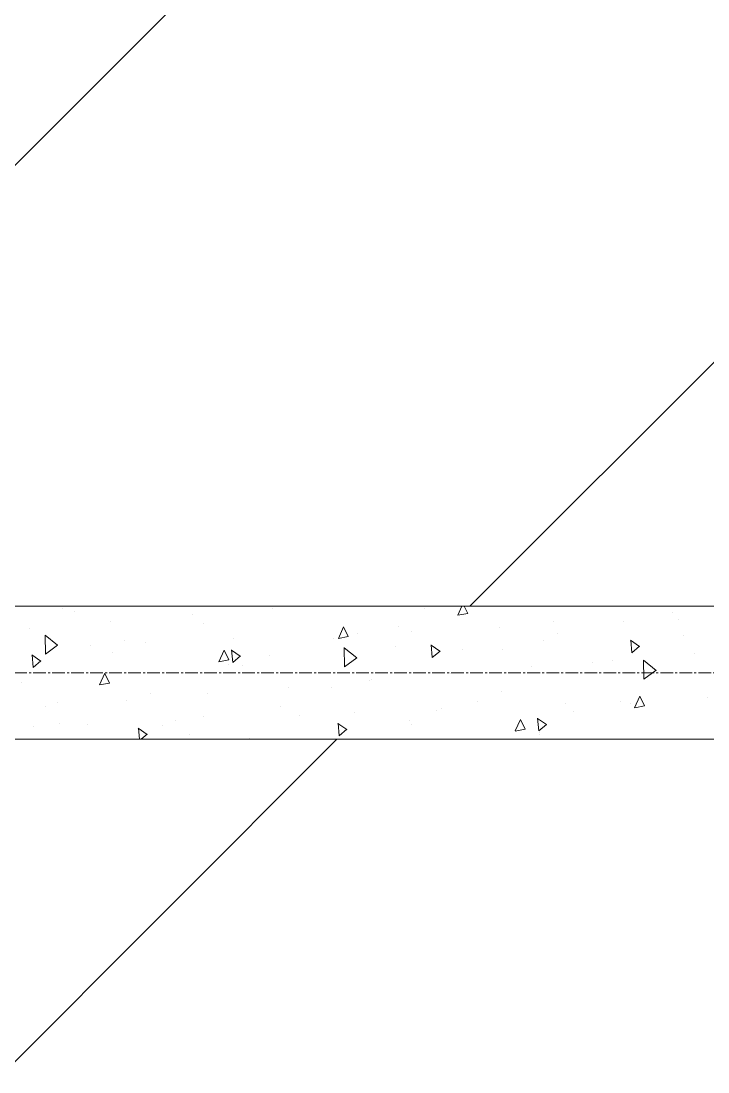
# Model space of a CAD drawing. Header units: millimetres. Extents: x 538266 to 1167394, y 114608 to 637157.
# Drawn here: x 829752 to 830785, y 176413 to 177993 of the extents above; entities that cross this region are included whole.
import ezdxf
from ezdxf.enums import TextEntityAlignment as Align

# ---------------------------------------------------------------- set-up
doc = ezdxf.new("R2010")
doc.units = ezdxf.units.MM
doc.linetypes.add('CENTER2', pattern=[28.575, 19.05, -3.175, 3.175, -3.175])
doc.layers.get('Defpoints').update_dxf_attribs({"color": 140})
doc.layers.add('АР_Стены ПЕНОблок', color=52, linetype='Continuous', lineweight=20)
doc.layers.add('АР_Штриховка', color=8, linetype='Continuous', lineweight=0)
doc.layers.add('РД_Оси_100', color=7, linetype='Continuous', lineweight=0, true_color=0x525252)
doc.layers.add('ФВ-5', color=7, linetype='Continuous')
doc.styles.add('style1', font='ARIALN.TTF')

# ---------------------------------------------------------------- blocks, each defined once
blk = doc.blocks.new('2_этаж')
at = {"layer": 'АР_Стены ПЕНОблок', "color": 18, "linetype": 'Continuous', "lineweight": 20, "true_color": 0x000000}
for p, q in [((680563.6, 177113.2), (672973.6, 177113.2)), ((672973.6, 176913.2), (680563.6, 176913.2))]:
    blk.add_line(p, q, dxfattribs=at)
at = {"layer": 'АР_Штриховка', "color": 18, "linetype": 'Continuous', "lineweight": 0, "true_color": 0x000000}
for p, q in [((674044.1, 177099.6), (674050.2, 177113.2)), ((674059.1, 177102.4), (674053.7, 177113.2)), ((673449.3, 177109.9), (673449.3, 177109.9)), ((673467.4, 177105.6), (673467.4, 177105.6)), ((673644.6, 177100), (673644.6, 177100)), ((673766.3, 177109.8), (673766.3, 177109.8)), ((673994.1, 177109.5), (673994.1, 177109.5)), ((674044.1, 177099.5), (674059.1, 177102.4)), ((674367.1, 177104.4), (674367.1, 177104.4)), ((673522.5, 177089.8), (673522.5, 177089.8)), ((673662.2, 177086.5), (673662.2, 177086.5)), ((673864.6, 177064.7), (673872.3, 177082.1)), ((673879.6, 177067.5), (673872.4, 177082)), ((673954.9, 177082.7), (673954.9, 177082.7)), ((674106.6, 177081.5), (674106.6, 177081.5)), ((674188.8, 177090.4), (674188.8, 177090.4)), ((674293.1, 177089.7), (674293.1, 177089.7)), ((674375.6, 177093.3), (674375.6, 177093.3)), ((673400.8, 177080), (673400.8, 177080)), ((673424.1, 177041.2), (673423.5, 177069.8)), ((673442.5, 177054.7), (673423.5, 177069.7)), ((673856.6, 177064.8), (673856.6, 177064.8)), ((673864.6, 177064.6), (673879.6, 177067.5)), ((673892.7, 177072.2), (673892.7, 177072.2)), ((673975.2, 177075.8), (673975.2, 177075.8)), ((674194.8, 177072.9), (674194.8, 177072.9)), ((674383.3, 177068.7), (674383.3, 177068.7)), ((673424, 177041.3), (673442.5, 177054.8)), ((673492.3, 177054.7), (673492.3, 177054.7)), ((673542.8, 177061), (673542.8, 177061)), ((673574.7, 177058.3), (673574.7, 177058.3)), ((673706.2, 177064), (673706.2, 177064)), ((673874, 177022.3), (673873.4, 177050.9)), ((673892.4, 177035.7), (673873.4, 177050.8)), ((673951, 177052.9), (673951, 177052.9)), ((674017.3, 177045.5), (674004, 177054.7)), ((674005.8, 177036), (674004.2, 177054.9)), ((674173.7, 177061.5), (674173.7, 177061.5)), ((674317.5, 177052.8), (674304.1, 177062)), ((674306, 177043.3), (674304.3, 177062.3)), ((674306, 177043.3), (674317.6, 177053.1)), ((673417.1, 177030.7), (673403.8, 177039.9)), ((673405.6, 177021.2), (673404, 177040.2)), ((673525, 177043.6), (673525, 177043.6)), ((673685, 177029.8), (673692.8, 177047.2)), ((673700.1, 177032.6), (673692.8, 177047.1)), ((673717.2, 177038.1), (673703.9, 177047.3)), ((673705.7, 177028.6), (673704.1, 177047.6)), ((673705.7, 177028.6), (673717.4, 177038.4)), ((673707.2, 177032.8), (673707.2, 177032.8)), ((673761.5, 177039.8), (673761.5, 177039.8)), ((673873.9, 177022.3), (673892.4, 177035.8)), ((674005.9, 177035.9), (674017.5, 177045.7)), ((674051.7, 177047.6), (674051.7, 177047.6)), ((674111.7, 177047.7), (674111.7, 177047.7)), ((674399.5, 177042.1), (674399.5, 177042.1)), ((673405.6, 177021.2), (673417.3, 177031)), ((673685.1, 177029.7), (673700.1, 177032.6)), ((673699.5, 177026), (673699.5, 177026)), ((673719.8, 177024.5), (673719.8, 177024.5)), ((674155.7, 177022), (674155.7, 177022)), ((674246.4, 177028.5), (674246.4, 177028.5)), ((674277.4, 177031.8), (674277.4, 177031.8)), ((674323.9, 177003.4), (674323.3, 177031.9)), ((674342.3, 177016.8), (674323.3, 177031.9)), ((674323.8, 177003.4), (674342.3, 177016.9)), ((673463.4, 177012.8), (673463.4, 177012.8)), ((673505.5, 176994.9), (673513.3, 177012.3)), ((673520.5, 176997.7), (673513.3, 177012.2)), ((673911.9, 177002), (673911.9, 177002)), ((673914.2, 177002.8), (673914.2, 177002.8)), ((674033.6, 177011.8), (674033.6, 177011.8)), ((674267.2, 177012.5), (674267.2, 177012.5)), ((673387.6, 176998.8), (673387.6, 176998.8)), ((673505.6, 176994.8), (673520.5, 176997.7)), ((673789.9, 176991.7), (673789.9, 176991.7)), ((673855, 176990.8), (673855, 176990.8)), ((674109.3, 176985.6), (674109.3, 176985.6)), ((673546.1, 176971.7), (673546.1, 176971.7)), ((673582.6, 176981.6), (673582.6, 176981.6)), ((673668.2, 176981.9), (673668.2, 176981.9)), ((674073.7, 176969.7), (674073.7, 176969.7)), ((674288.8, 176970.5), (674288.8, 176970.5)), ((674310.1, 176960.6), (674317.9, 176978)), ((674325.2, 176963.3), (674317.9, 176977.8)), ((674420.3, 176976.3), (674420.3, 176976.3)), ((673424.4, 176961.9), (673424.4, 176961.9)), ((673442.9, 176969.1), (673442.9, 176969.1)), ((673777.4, 176962.5), (673777.4, 176962.5)), ((674011.7, 176955.9), (674011.7, 176955.9)), ((674019.9, 176958.8), (674019.9, 176958.8)), ((674206.4, 176966.9), (674206.4, 176966.9)), ((674218.4, 176954.8), (674218.4, 176954.8)), ((674304, 176966.5), (674304, 176966.5)), ((674310.2, 176960.4), (674325.2, 176963.3)), ((673619.4, 176941.3), (673619.4, 176941.3)), ((673661.6, 176948), (673661.6, 176948)), ((673805.9, 176949.4), (673805.9, 176949.4)), ((673888.4, 176953), (673888.4, 176953)), ((673971.8, 176940.8), (673971.8, 176940.8)), ((674130.6, 176925.7), (674138.4, 176943.1)), ((674145.6, 176928.4), (674138.4, 176942.9)), ((674177.4, 176935.3), (674164, 176944.5)), ((674165.9, 176925.8), (674164.2, 176944.8)), ((673405.5, 176932), (673405.5, 176932)), ((673445.2, 176936.8), (673445.2, 176936.8)), ((673488, 176935.6), (673488, 176935.6)), ((673577.1, 176920.5), (673563.8, 176929.7)), ((673565.4, 176913.2), (673564, 176930)), ((673599.6, 176934.2), (673599.6, 176934.2)), ((673877.2, 176927.9), (673863.9, 176937.1)), ((673865.8, 176918.4), (673864.1, 176937.4)), ((673865.8, 176918.4), (673877.4, 176928.2)), ((673974.6, 176934.8), (673974.6, 176934.8)), ((674130.7, 176925.5), (674145.6, 176928.4)), ((674165.9, 176925.8), (674177.5, 176935.6)), ((674166.9, 176923.6), (674166.9, 176923.6)), ((673568.3, 176913.2), (673577.3, 176920.8)), ((673640.2, 176919.6), (673640.2, 176919.6)), ((673730.8, 176914.7), (673730.8, 176914.7)), ((674167.2, 176920.7), (674167.2, 176920.7)), ((674301, 176913.7), (674301, 176913.7))]:
    blk.add_line(p, q, dxfattribs=at)
at = {"layer": 'Defpoints', "color": 18, "true_color": 0x000000, "style": 'style1'}
for p in [(677970.6, 219836.4), (678101.2, 211681.4)]:
    blk.add_attdef('АР-ПОМЕЩЕНИЕ:НАИМЕНОВАНИЕ', text='', height=100, dxfattribs=at).set_placement(p, align=Align.MIDDLE)
blk = doc.blocks.new('СОШ_2200_АР_ОСИ_М100_28.05.24')
at = {"layer": 'РД_Оси_100', "color": 251, "linetype": 'CENTER2', "true_color": 0x636466}
blk.add_line((29555, 54600), (-5954.958, 54600), dxfattribs=at)

msp = doc.modelspace()

# ---------------------------------------------------------------- hatches: boundary and pattern name
at = {"layer": 'ФВ-5'}
h = msp.add_hatch(dxfattribs=at)
h.set_pattern_fill('ANSI31', color=3, scale=300)
h.paths.add_polyline_path([(836927.8, 185313.2), (836927.8, 185314.2), (836927.8, 185768.2), (836707.8, 185768.2), (836707.8, 186188.2), (829357.8, 186188.2), (829357.8, 185313.2), (829356.5, 182013.2), (829357.8, 182013.2), (829357.8, 181113.2), (829357.4, 180053.9, -0.256444), (829457.6, 179871.3, -0.284268), (829337.8, 179677.8), (829337.8, 179248.7, -0.284268), (829457.6, 179055.2, -0.284268), (829337.8, 178861.6), (829337.8, 177964.9, -0.284268), (829457.6, 177771.3, -0.255743), (829357.8, 177589.1), (829357.8, 177113.2), (832809.7, 177113.2, -0.594367), (833189.8, 177113.2), (834927.8, 177113.2), (834927.8, 177413.2), (835827.8, 177413.2), (835827.8, 177113.2), (835907.8, 177113.2), (835907.8, 177533.2), (836927.8, 177533.2), (836927.8, 177613.2), (836927.8, 181113.2), (836927.8, 182013.2), (836927.8, 182187.1, -0.260437), (836824.9, 182371.3, -0.260437), (836927.8, 182555.6)])
h.paths.add_polyline_path([(832635.7, 182246.9), (832085.7, 182246.9, -1), (832085.7, 182846.9), (832635.7, 182846.9, -1)], flags=16)
h.paths.add_polyline_path([(831759.1, 177835.7), (832772.3, 177835.7), (832772.3, 178295.2), (831759.1, 178295.2)], flags=24)
h.paths.add_polyline_path([(831489.4, 178262.2), (833042, 178262.2), (833042, 178459.8), (831489.4, 178459.8)], flags=24)
h.paths.add_polyline_path([(831574.9, 181966.7), (833127.6, 181966.7), (833127.6, 182164.3), (831574.9, 182164.3)], flags=24)
h.paths.add_polyline_path([(831769.6, 182278.8), (832951.7, 182278.8), (832951.7, 182814.9), (831769.6, 182814.9)], flags=24)
h.paths.add_polyline_path([(836449.7, 185729.8), (836739.4, 185729.8), (836739.4, 185955.3), (836449.7, 185955.3)], flags=24)
h = msp.add_hatch(dxfattribs=at)
h.set_pattern_fill('ANSI31', color=3, scale=300)
h.paths.add_polyline_path([(849237.8, 163561), (849237.8, 164465.5, -0.27475), (849124.9, 164655.5, -0.245742), (849217.8, 164833.2), (849217.8, 165213.2), (845769.5, 165213.2, -0.618518), (845382.3, 165213.2), (843647.8, 165213.2), (843647.8, 164913.2), (842747.8, 164913.2), (842747.8, 165213.2), (842667.8, 165213.2), (842667.8, 164793.2), (841647.8, 164793.2), (841647.8, 164713.2), (841647.8, 161813.2), (841647.8, 161313.2), (841647.8, 160413.2), (841647.8, 158613.2), (841647.8, 158389.4, -0.260437), (841750.8, 158205.2, -0.260437), (841647.8, 158020.9), (841647.8, 157055.6, -0.260437), (841750.8, 156871.3, -0.260437), (841647.8, 156687.1), (841647.8, 156333.2), (842017.8, 156333.2), (842017.8, 156113.2), (849237.8, 156113.2), (849237.8, 156880.9, -0.27475), (849124.9, 157071, -0.27475), (849237.8, 157261), (849237.8, 160413.2), (849217.8, 160413.2), (849217.8, 161313.2), (849218.5, 162377, -0.246803), (849124.9, 162555.2, -0.27475), (849237.8, 162745.2), (849237.8, 163180.9, -0.27475), (849124.9, 163371, -0.27475)])
h.paths.add_polyline_path([(845558.6, 161396), (845008.6, 161396, -1), (845008.6, 161996), (845558.6, 161996, -1)], flags=16)
h.paths.add_polyline_path([(842291.6, 157558.9, -1), (841691.6, 157558.9, -1)], flags=16)
h.paths.add_polyline_path([(849124.9, 171855.5, -0.27475), (849237.8, 172045.6), (849237.8, 172480.9, -0.27475), (849124.9, 172671, -0.27475), (849237.8, 172861), (849237.8, 173765.5, -0.27475), (849124.9, 173955.5, -0.27475), (849237.8, 174145.6), (849237.8, 174163.2), (849217.8, 174163.2), (849217.8, 174513.2), (844057.8, 174513.2), (844057.8, 174513.2), (844057.8, 174213.2), (843157.8, 174213.2), (843157.8, 174513.2), (843077.8, 174513.2), (843077.8, 174093.2), (842057.8, 174093.2), (842057.8, 173373.2), (842057.8, 172433.2), (841647.8, 172433.2), (841647.8, 172363.2), (841647.8, 170613.2), (841647.8, 169713.2), (841647.8, 169339.4, -0.260437), (841750.8, 169155.2, -0.260437), (841647.8, 168970.9), (841670.8, 167335.5, -1), (842270.8, 167335.5, -1), (841670.8, 167335.5), (841650.7, 166353.8, -0.256246), (841750.8, 166171.3, -0.105217), (841732, 166083.2), (841867.8, 166083.2), (841867.8, 165413.2), (845385.9, 165413.2, -0.594367), (845765.9, 165413.2), (849217.8, 165413.2), (849217.8, 165913.2), (849218.1, 166193.1, -0.246072), (849124.9, 166371, -0.27475), (849237.8, 166561), (849237.8, 169713.2), (849213.5, 169713.2), (849217.8, 169717.5), (849217.8, 170613.2), (849218.9, 171677.1, -0.247282)])
h.paths.add_polyline_path([(845615.6, 168700.6), (845065.6, 168700.6, -1), (845065.6, 169300.6), (845615.6, 169300.6, -1)], flags=16)
h.paths.add_polyline_path([(836927.8, 171813.2), (836927.8, 172713.2), (836927.8, 172987.1, -0.260437), (836824.9, 173171.3, -0.260437), (836927.8, 173355.6), (836927.8, 175970.9, -0.260437), (836824.9, 176155.2, -0.260437), (836927.8, 176339.4), (836927.8, 176413.2), (836927.8, 176913.2), (833193.3, 176913.2, -0.618518), (832806.2, 176913.2), (829360.5, 176913.2), (829357.8, 176910.6), (829357.8, 176413.2), (829357.7, 176237.4, -0.255873), (829457.6, 176055.2, -0.284268), (829337.8, 175861.6), (829337.8, 172713.2), (829357.8, 172713.2), (829357.8, 171813.2), (829357.2, 170753.9, -0.256632), (829457.6, 170571.3, -0.284268), (829337.8, 170377.8), (829337.8, 169948.7, -0.284268), (829457.6, 169755.2, -0.284268), (829337.8, 169561.6), (829337.8, 168664.9, -0.284268), (829457.6, 168471.3, -0.255743), (829357.8, 168289.1), (829357.8, 167813.2), (832809.7, 167813.2, -0.594367), (833189.8, 167813.2), (834927.8, 167813.2), (834927.8, 168113.2), (835827.8, 168113.2), (835827.8, 167813.2), (835907.8, 167813.2), (835907.8, 168233.2), (836927.8, 168233.2), (836927.8, 168313.2)])
h.paths.add_polyline_path([(832552.1, 172650.6), (832002.1, 172650.6, -1), (832002.1, 173250.6), (832552.1, 173250.6, -1)], flags=16)
h.paths.add_polyline_path([(836927.8, 166670.9, -0.260437), (836824.9, 166855.2, -0.105217), (836843.6, 166943.2), (836707.8, 166943.2), (836707.8, 167613.2), (833193.3, 167613.2, -0.618518), (832806.2, 167613.2), (829357.8, 167613.2), (829357.8, 167113.2), (829357.7, 166937.5, -0.255913), (829457.6, 166755.2, -0.284268), (829337.8, 166561.6), (829337.8, 163413.2), (829357.8, 163413.2), (829357.8, 162513.2), (829357, 161454.1, -0.256955), (829457.6, 161271.3, -0.284268), (829337.8, 161077.8), (829337.8, 160648.7, -0.284268), (829457.6, 160455.2, -0.284268), (829337.8, 160261.6), (829337.8, 159364.9, -0.284268), (829457.6, 159171.3, -0.255743), (829357.8, 158989.1), (829357.8, 158513.2), (832809.7, 158513.3, -0.59466), (833189.8, 158513.3), (834927.8, 158513.4), (834927.8, 158513.4), (834927.8, 158813.4), (835827.8, 158813.4), (835827.8, 158513.4), (835907.8, 158513.4), (835907.8, 158933.4), (836927.8, 158933.4), (836927.8, 159013.2), (836927.8, 159543.2), (836927.8, 161303.2), (836927.8, 161813.2), (836927.8, 162513.2), (836927.8, 163413.2), (836927.8, 163687.1, -0.260437), (836824.9, 163871.3, -0.260437), (836927.8, 164055.6)])
h.paths.add_polyline_path([(832518.2, 163600.5), (831968.2, 163600.5, -1), (831968.2, 164200.5), (832518.2, 164200.5, -1)], flags=16)

# ---------------------------------------------------------------- block references
msp.add_blockref('2_этаж', (156364.3, 0))
at = {"layer": 'РД_Оси_100'}
msp.add_blockref('СОШ_2200_АР_ОСИ_М100_28.05.24', (829237.8, 122413.2), dxfattribs=at)

doc.saveas('drawing.dxf')
